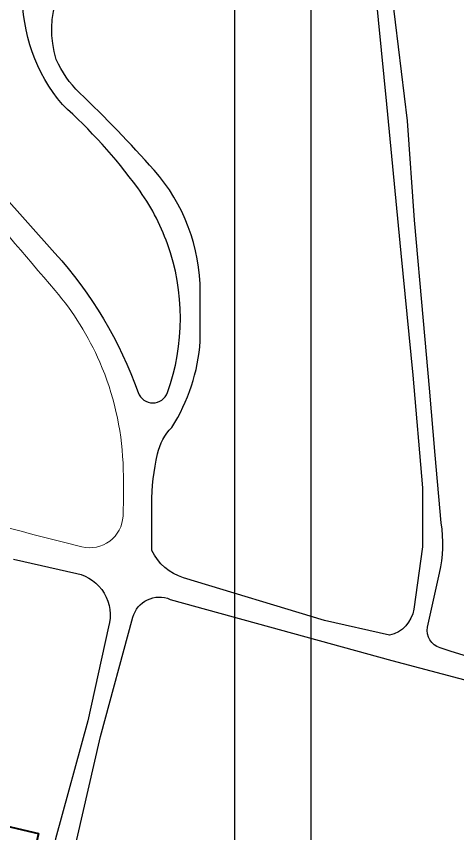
# Model space of a CAD drawing. Header units: millimetres. Extents: x -105266 to 178069, y 491 to 168574.
# Drawn here: x 128852 to 141889, y 83743 to 107902 of the extents above; entities that cross this region are included whole.
import ezdxf

# ---------------------------------------------------------------- set-up
doc = ezdxf.new("R2010")
doc.units = ezdxf.units.MM
doc.linetypes.add('KOJ', pattern=[0])
doc.layers.add('A-SCIANY KONSTR MUROWANE', color=30, linetype='Continuous', lineweight=40)
doc.layers.add('A-wykończenia', color=6, linetype='Continuous', lineweight=13)
doc.layers.add('SDRPK_L_0', color=7, linetype='KOJ')

msp = doc.modelspace()

# ---------------------------------------------------------------- linework, layer by layer
for points in [[(76637.79, 119373.55), (137553.45, 119373.55), (137553.45, 73318.24), (76637.79, 73318.24)], [(78890.28, 117121.06), (135300.96, 117121.06), (135300.96, 75570.73), (78890.28, 75570.73)]]:
    msp.add_lwpolyline(points, close=True)
at = {"layer": 'A-SCIANY KONSTR MUROWANE', "ltscale": 10}
msp.add_lwpolyline([(129502.86, 83751.38), (129295.07, 82848.39), (128336.09, 83069.07), (128543.88, 83972.06), (129502.86, 83751.38)], dxfattribs=at)
at = {"layer": 'A-wykończenia', "ltscale": 10}
msp.add_lwpolyline([(124585.13, 93990.26, 0.01865073), (130788.87, 92221.91, 0.47294472), (132002.58, 93131.53, 0.0220542), (132002.58, 94702.13, 0.0913818), (131316.41, 97681.49, 0.07422653), (130000.31, 99795.72, 0.0015071), (124545.13, 106168.26, -0.00401696), (123379.13, 107544.26, 0.00401696), (119399.12, 112241.08, 0.00432186), (115033.35, 117222.27, -0.00075999), (113806.95, 118601.61, -0.00075999)], format="xyb", dxfattribs=at)
at = {"layer": 'SDRPK_L_0'}
for points in [[(157467.85, 91781.7), (151510.78, 89157.17), (149571.1, 88302.6, -0.15837841), (146126.78, 87954.1, -0.0249026), (141370.73, 89235.13, -0.37052703), (140998.47, 89844.74), (141356.64, 91444.68, 0.09403675), (141405.21, 92928.67), (141228.58, 94935.81), (141054.42, 96915.01), (140879.17, 98906.55), (140617.5, 101880.18), (140412.44, 104817.51), (139964.73, 108473.6), (139688.99, 112801.15, 0.05550794), (138833.54, 117652.72, 0.01678854), (137519.68, 121630.61, 0.36809781), (133912.87, 123661.41), (128771.06, 121581.78), (121326.78, 118570.9, -0.19457172), (119956.3, 118570.9), (113712.92, 122549.15, -0.14301825), (112768.54, 123627.27)], [(114642.42, 118819.51), (118293.47, 114583.55), (123090.31, 108856.06), (125985.9, 105381.04), (129993.25, 100906.75, -0.0968563), (132450.51, 96782.09, 0.70385506), (133315.99, 96782.09, 0.17380876), (133315.99, 101178.6, 0.07218353), (132438.12, 102831.21, 0.05165517), (130210.48, 105292.39, -0.1786478), (129029.71, 108622.75, -0.55402106)], [(134286.19, 98302.61), (134286.19, 99750.79, 0.18322065), (132918.47, 103357.92, 0.02051447), (130718.99, 105645.05, -0.10421262), (130030.89, 106630.26, -0.32280113), (131179.64, 109988.03, -0.16481932), (132272.35, 110781.9, -0.33537006)], [(139387.91, 109401.71), (139784.8, 105305.99), (140211.4, 100903.76), (140560.63, 97299.94), (140853.04, 93970.25), (140853.04, 92224.14), (140592.13, 90383.65, -0.31014899), (139880.76, 89608.19), (137959.15, 90042.08), (133791.29, 91307.94, -0.2118802), (132854.05, 92117.53), (132854.05, 93476.91, -0.05580378), (133021.44, 94972.02, -0.13871791), (133446.78, 95753.1, 0.12307793), (134286.19, 98302.61, 19.86261918)], [(128767.57, 91856.14), (130637.44, 91435.86, -0.43094445), (131575.94, 89855.59), (130962.95, 87073.69), (130009.61, 83591.5), (129133.25, 80018.36), (128628.88, 78193.95, -0.35900039), (128097.36, 77821.08), (121095.13, 79536.26)], [(117342.86, 33411.79), (122355.6, 51096.79), (126968.54, 68536.34), (129102.69, 76881.96), (131339.2, 86611.23), (132295.66, 90140.24, -0.45722242), (133394.83, 90669.09), (139943.56, 88860.2), (144893.15, 87554.82, -0.03329351), (146828.14, 86904.07, -0.23760079), (147507.29, 86119.11, 0.00660857), (148465.3, 82516.78), (148892.03, 81726.41), (150143.96, 80107.45), (150981.78, 79024), (151748.18, 77765.32), (152631.9, 76007.35), (154004.23, 73621.38), (154965.29, 72399.42), (157409.08, 70064.16), (159933, 68249.33)]]:
    msp.add_lwpolyline(points, format="xyb", dxfattribs=at)

doc.saveas('drawing.dxf')
